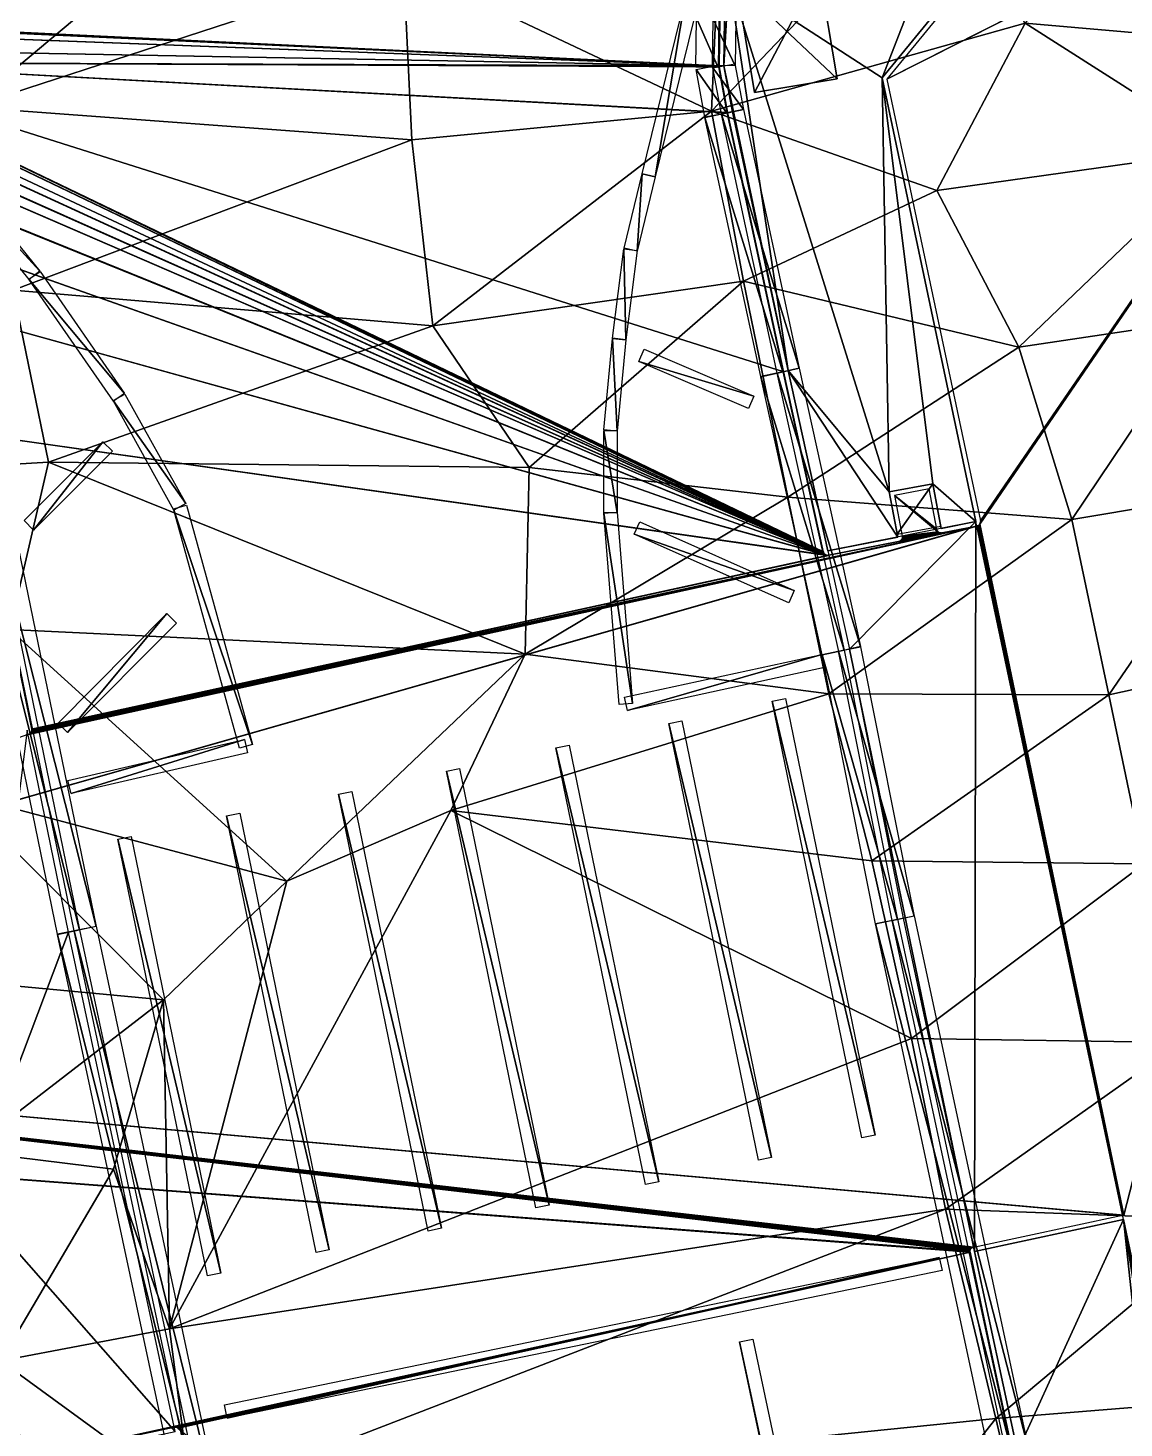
# Model space of a CAD drawing. Header units: metres. Extents: x -113 to 180, y -133 to 86.
# Drawn here: x 52.25 to 62.01, y 13.91 to 26.38 of the extents above; entities that cross this region are included whole.
import ezdxf

# ---------------------------------------------------------------- set-up
doc = ezdxf.new("R2010")
doc.units = ezdxf.units.M
for name, color, linetype, true_color in [('ACERA', 7, 'Continuous', 0xb9b3a6), ('ARQUETA', 7, 'Continuous', 0x6f7175), ('ASFALTO', 7, 'Continuous', 0x4a4b4e), ('BORDILLO', 7, 'Continuous', 0xcfcac0), ('MARCA_VIAL', 7, 'Continuous', 0xe8e6e0), ('PODOTACTIL', 7, 'Continuous', 0xc7bda4), ('TERRENO', 7, 'Continuous', 0x9a9179)]:
    doc.layers.add(name, color=color, linetype=linetype, true_color=true_color)

msp = doc.modelspace()

# ---------------------------------------------------------------- linework, layer by layer
at = {"layer": 'ACERA'}
for points in [[(59.858, 25.939, 74.73), (61.107, 29.148, 74.58), (58.491, 26.829, 74.73)], [(59.858, 25.939, 74.73), (61.413, 27.839, 74.637), (61.107, 29.148, 74.58)], [(59.858, 25.939, 74.6), (61.413, 27.839, 74.507), (61.413, 27.839, 74.637)], [(59.858, 25.939, 74.6), (61.413, 27.839, 74.637), (59.858, 25.939, 74.73)], [(58.491, 26.829, 74.73), (58.453, 26.461, 74.73), (58.447, 26.046, 74.73)], [(58.491, 26.829, 74.73), (58.447, 26.046, 74.73), (59.021, 23.33, 74.73)], [(58.491, 26.829, 74.73), (59.021, 23.33, 74.73), (59.921, 22.249, 74.73)], [(58.491, 26.829, 74.73), (59.921, 22.249, 74.73), (59.858, 25.939, 74.73)], [(59.456, 25.931, 74.73), (59.295, 26.903, 74.73), (58.561, 26.781, 74.73)], [(59.295, 26.903, 74.6), (59.456, 25.931, 74.6), (59.456, 25.931, 74.73)], [(59.295, 26.903, 74.6), (59.456, 25.931, 74.73), (59.295, 26.903, 74.73)], [(58.561, 26.781, 74.73), (58.721, 25.81, 74.73), (59.456, 25.931, 74.73)], [(58.721, 25.81, 74.6), (58.561, 26.781, 74.6), (58.561, 26.781, 74.73)], [(58.721, 25.81, 74.6), (58.561, 26.781, 74.73), (58.721, 25.81, 74.73)], [(58.453, 26.461, 74.6), (58.447, 26.046, 74.6), (58.447, 26.046, 74.73)], [(58.453, 26.461, 74.6), (58.447, 26.046, 74.73), (58.453, 26.461, 74.73)], [(58.447, 26.046, 74.73), (58.524, 25.637, 74.73), (59.021, 23.33, 74.73)], [(58.447, 26.046, 74.6), (58.524, 25.637, 74.6), (58.524, 25.637, 74.73)], [(58.447, 26.046, 74.6), (58.524, 25.637, 74.73), (58.447, 26.046, 74.73)], [(59.456, 25.931, 74.6), (58.721, 25.81, 74.6), (58.721, 25.81, 74.73)], [(59.456, 25.931, 74.6), (58.721, 25.81, 74.73), (59.456, 25.931, 74.73)], [(60.309, 22.322, 74.73), (60.694, 21.985, 74.73), (59.858, 25.939, 74.73)], [(59.921, 22.249, 74.73), (60.309, 22.322, 74.73), (59.858, 25.939, 74.73)], [(60.694, 21.985, 74.6), (59.858, 25.939, 74.6), (59.858, 25.939, 74.73)], [(60.694, 21.985, 74.6), (59.858, 25.939, 74.73), (60.694, 21.985, 74.73)], [(58.524, 25.637, 74.6), (59.021, 23.33, 74.6), (59.021, 23.33, 74.73)], [(58.524, 25.637, 74.6), (59.021, 23.33, 74.73), (58.524, 25.637, 74.73)], [(59.021, 23.33, 74.73), (59.375, 21.724, 74.73), (59.997, 21.847, 74.73)], [(59.021, 23.33, 74.73), (59.997, 21.847, 74.73), (59.921, 22.249, 74.73)], [(59.021, 23.33, 74.6), (59.375, 21.724, 74.6), (59.375, 21.724, 74.73)], [(59.021, 23.33, 74.6), (59.375, 21.724, 74.73), (59.021, 23.33, 74.73)], [(59.921, 22.249, 74.6), (60.309, 22.322, 74.6), (60.309, 22.322, 74.73)], [(59.921, 22.249, 74.6), (60.309, 22.322, 74.73), (59.921, 22.249, 74.73)], [(59.997, 21.847, 74.6), (59.921, 22.249, 74.6), (59.921, 22.249, 74.73)], [(59.997, 21.847, 74.6), (59.921, 22.249, 74.73), (59.997, 21.847, 74.73)], [(60.309, 22.322, 74.73), (60.384, 21.923, 74.73), (60.694, 21.985, 74.73)], [(60.309, 22.322, 74.6), (60.384, 21.923, 74.6), (60.384, 21.923, 74.73)], [(60.309, 22.322, 74.6), (60.384, 21.923, 74.73), (60.309, 22.322, 74.73)], [(60.384, 21.923, 74.6), (60.694, 21.985, 74.6), (60.694, 21.985, 74.73)], [(60.384, 21.923, 74.6), (60.694, 21.985, 74.73), (60.384, 21.923, 74.73)], [(59.375, 21.724, 74.6), (59.997, 21.847, 74.6), (59.997, 21.847, 74.73)], [(59.375, 21.724, 74.6), (59.997, 21.847, 74.73), (59.375, 21.724, 74.73)], [(62.008, 15.765, 74.73), (60.682, 15.481, 74.73), (61.064, 13.699, 74.73)], [(62.008, 15.765, 74.6), (60.682, 15.481, 74.6), (60.682, 15.481, 74.73)], [(62.008, 15.765, 74.6), (60.682, 15.481, 74.73), (62.008, 15.765, 74.73)], [(62.008, 15.765, 74.73), (61.064, 13.699, 74.73), (63.473, 2.128, 74.53)], [(69.346, -19.282, 73.589), (63.023, 10.961, 74.73), (62.008, 15.765, 74.73)], [(68.085, -19.581, 73.69), (69.346, -19.282, 73.589), (62.008, 15.765, 74.73)], [(66.065, -10.069, 74.134), (68.085, -19.581, 73.69), (62.008, 15.765, 74.73)], [(62.008, 15.765, 74.73), (63.473, 2.128, 74.53), (66.065, -10.069, 74.134)], [(63.023, 10.961, 74.6), (62.008, 15.765, 74.6), (62.008, 15.765, 74.73)], [(63.023, 10.961, 74.6), (62.008, 15.765, 74.73), (63.023, 10.961, 74.73)], [(60.682, 15.481, 74.6), (61.064, 13.699, 74.6), (61.064, 13.699, 74.73)], [(60.682, 15.481, 74.6), (61.064, 13.699, 74.73), (60.682, 15.481, 74.73)]]:
    msp.add_3dface(points, dxfattribs=at)
at = {"layer": 'ARQUETA'}
for points in [[(59.295, 26.903, 74.62), (58.561, 26.781, 74.62), (58.721, 25.81, 74.62)], [(58.721, 25.81, 74.62), (59.456, 25.931, 74.62), (59.295, 26.903, 74.62)], [(60.309, 22.322, 74.62), (59.921, 22.249, 74.62), (59.992, 21.872, 74.62)], [(59.992, 21.872, 74.62), (60.38, 21.945, 74.62), (60.309, 22.322, 74.62)]]:
    msp.add_3dface(points, dxfattribs=at)
at = {"layer": 'ASFALTO'}
for points in [[(65.303, 28.658, 74.403), (65.3, 28.656, 74.403), (59.901, 25.928, 74.612)], [(65.303, 28.658, 74.403), (59.901, 25.928, 74.612), (60.733, 21.993, 74.612)], [(65.3, 28.656, 74.403), (65.296, 28.655, 74.403), (59.901, 25.928, 74.612)], [(65.296, 28.655, 74.403), (65.292, 28.654, 74.404), (59.901, 25.928, 74.612)], [(65.292, 28.654, 74.404), (61.435, 27.803, 74.521), (59.901, 25.928, 74.612)], [(65.318, 28.671, 74.401), (60.729, 21.966, 74.612), (60.727, 21.962, 74.612)], [(65.318, 28.671, 74.401), (60.727, 21.962, 74.612), (62.011, 15.805, 74.612)], [(65.318, 28.671, 74.401), (60.731, 21.969, 74.612), (60.729, 21.966, 74.612)], [(65.318, 28.671, 74.401), (60.732, 21.973, 74.612), (60.731, 21.969, 74.612)], [(65.318, 28.671, 74.401), (60.733, 21.977, 74.612), (60.732, 21.973, 74.612)], [(65.318, 28.671, 74.401), (65.315, 28.668, 74.402), (60.733, 21.993, 74.612)], [(65.318, 28.671, 74.401), (60.733, 21.993, 74.612), (60.733, 21.989, 74.612)], [(65.318, 28.671, 74.401), (60.733, 21.989, 74.612), (60.734, 21.985, 74.612)], [(65.318, 28.671, 74.401), (60.734, 21.981, 74.612), (60.733, 21.977, 74.612)], [(65.315, 28.668, 74.402), (65.313, 28.665, 74.402), (60.733, 21.993, 74.612)], [(65.313, 28.665, 74.402), (65.31, 28.662, 74.403), (60.733, 21.993, 74.612)], [(65.31, 28.662, 74.403), (65.307, 28.66, 74.403), (60.733, 21.993, 74.612)], [(65.307, 28.66, 74.403), (65.303, 28.658, 74.403), (60.733, 21.993, 74.612)], [(65.318, 28.671, 74.401), (60.734, 21.985, 74.612), (60.734, 21.981, 74.612)], [(65.322, 28.682, 74.4), (65.321, 28.678, 74.4), (62.011, 15.805, 74.612)], [(65.322, 28.682, 74.4), (62.011, 15.805, 74.612), (62.015, 15.805, 74.612)], [(65.321, 28.678, 74.4), (65.32, 28.675, 74.401), (62.011, 15.805, 74.612)], [(65.32, 28.675, 74.401), (65.318, 28.671, 74.401), (62.011, 15.805, 74.612)], [(49.048, 26.495, 75.059), (49.343, 26.466, 75.036), (58.407, 26.047, 74.612)], [(49.048, 26.495, 75.059), (58.407, 26.047, 74.612), (58.413, 26.462, 74.612)], [(49.343, 26.466, 75.036), (49.347, 26.465, 75.036), (58.407, 26.047, 74.612)], [(49.347, 26.465, 75.036), (49.351, 26.464, 75.035), (58.407, 26.047, 74.612)], [(49.351, 26.464, 75.035), (49.618, 26.38, 75.016), (58.407, 26.047, 74.612)], [(49.618, 26.38, 75.016), (49.623, 26.378, 75.016), (58.407, 26.047, 74.612)], [(49.623, 26.378, 75.016), (50.008, 26.202, 74.977), (58.407, 26.047, 74.612)], [(50.008, 26.202, 74.977), (50.009, 26.201, 74.977), (58.407, 26.047, 74.612)], [(50.009, 26.201, 74.977), (50.265, 26.077, 74.951), (58.407, 26.047, 74.612)], [(50.265, 26.077, 74.951), (50.267, 26.076, 74.95), (58.407, 26.047, 74.612)], [(58.407, 26.043, 74.612), (58.407, 26.047, 74.612), (50.267, 26.076, 74.95)], [(58.408, 26.039, 74.612), (58.407, 26.043, 74.612), (50.267, 26.076, 74.95)], [(58.484, 25.63, 74.612), (58.408, 26.039, 74.612), (50.267, 26.076, 74.95)], [(58.484, 25.629, 74.612), (58.484, 25.63, 74.612), (50.267, 26.076, 74.95)], [(58.982, 23.321, 74.612), (58.484, 25.629, 74.612), (50.267, 26.076, 74.95)], [(58.982, 23.321, 74.612), (58.982, 23.321, 74.612), (50.267, 26.076, 74.95)], [(59.336, 21.716, 74.612), (58.982, 23.321, 74.612), (50.267, 26.076, 74.95)], [(59.337, 21.712, 74.612), (59.336, 21.716, 74.612), (50.267, 26.076, 74.95)], [(59.338, 21.708, 74.612), (59.337, 21.712, 74.612), (50.267, 26.076, 74.95)], [(59.34, 21.705, 74.612), (59.338, 21.708, 74.612), (50.267, 26.076, 74.95)], [(59.342, 21.701, 74.612), (59.34, 21.705, 74.612), (50.267, 26.076, 74.95)], [(59.345, 21.698, 74.612), (59.342, 21.701, 74.612), (50.267, 26.076, 74.95)], [(59.347, 21.696, 74.612), (59.345, 21.698, 74.612), (50.267, 26.076, 74.95)], [(59.35, 21.693, 74.612), (59.347, 21.696, 74.612), (50.267, 26.076, 74.95)], [(59.353, 21.691, 74.612), (59.35, 21.693, 74.612), (50.267, 26.076, 74.95)], [(59.357, 21.689, 74.612), (59.353, 21.691, 74.612), (50.267, 26.076, 74.95)], [(59.357, 21.689, 74.612), (50.267, 26.076, 74.95), (50.541, 25.917, 74.925)], [(59.357, 21.689, 74.612), (50.541, 25.917, 74.925), (50.545, 25.915, 74.925)], [(59.357, 21.689, 74.612), (50.545, 25.915, 74.925), (50.548, 25.912, 74.924)], [(59.357, 21.689, 74.612), (50.548, 25.912, 74.924), (50.764, 25.715, 74.912)], [(59.357, 21.689, 74.612), (50.764, 25.715, 74.912), (50.765, 25.714, 74.912)], [(59.357, 21.689, 74.612), (50.765, 25.714, 74.912), (50.912, 25.566, 74.904)], [(59.36, 21.687, 74.612), (59.357, 21.689, 74.612), (50.912, 25.566, 74.904)], [(59.36, 21.687, 74.612), (50.912, 25.566, 74.904), (50.914, 25.563, 74.903)], [(59.36, 21.687, 74.612), (50.914, 25.563, 74.903), (51.059, 25.383, 74.894)], [(59.36, 21.687, 74.612), (51.059, 25.383, 74.894), (51.061, 25.38, 74.894)], [(59.36, 21.687, 74.612), (51.061, 25.38, 74.894), (51.063, 25.377, 74.894)], [(59.36, 21.687, 74.612), (51.063, 25.377, 74.894), (51.139, 25.241, 74.889)], [(59.36, 21.687, 74.612), (51.139, 25.241, 74.889), (51.141, 25.237, 74.889)], [(59.36, 21.687, 74.612), (51.141, 25.237, 74.889), (51.248, 24.971, 74.884)], [(59.36, 21.687, 74.612), (51.248, 24.971, 74.884), (51.25, 24.966, 74.884)], [(59.36, 21.687, 74.612), (51.25, 24.966, 74.884), (51.366, 24.518, 74.883)], [(59.36, 21.687, 74.612), (51.366, 24.518, 74.883), (51.367, 24.517, 74.883)], [(59.36, 21.687, 74.612), (51.367, 24.517, 74.883), (51.504, 23.865, 74.865)], [(59.364, 21.686, 74.612), (59.36, 21.687, 74.612), (51.504, 23.865, 74.865)], [(59.364, 21.686, 74.612), (51.504, 23.865, 74.865), (51.505, 23.865, 74.865)], [(59.364, 21.686, 74.612), (51.505, 23.865, 74.865), (51.733, 22.77, 74.871)], [(59.368, 21.685, 74.612), (59.364, 21.686, 74.612), (51.733, 22.77, 74.871)], [(59.371, 21.684, 74.612), (59.368, 21.685, 74.612), (51.733, 22.77, 74.871)], [(59.371, 21.684, 74.612), (51.733, 22.77, 74.871), (51.733, 22.77, 74.871)], [(59.371, 21.684, 74.612), (51.733, 22.77, 74.871), (52.276, 20.135, 74.782)], [(60.345, 21.916, 74.612), (60.277, 22.276, 74.612), (59.968, 22.218, 74.612)], [(60.345, 21.912, 74.612), (60.345, 21.916, 74.612), (59.968, 22.218, 74.612)], [(60.347, 21.908, 74.612), (60.345, 21.912, 74.612), (59.968, 22.218, 74.612)], [(60.348, 21.905, 74.612), (60.347, 21.908, 74.612), (59.968, 22.218, 74.612)], [(60.35, 21.901, 74.612), (60.348, 21.905, 74.612), (59.968, 22.218, 74.612)], [(60.353, 21.898, 74.612), (60.35, 21.901, 74.612), (59.968, 22.218, 74.612)], [(60.355, 21.895, 74.612), (60.353, 21.898, 74.612), (59.968, 22.218, 74.612)], [(60.358, 21.893, 74.612), (60.355, 21.895, 74.612), (59.968, 22.218, 74.612)], [(60.358, 21.893, 74.612), (59.968, 22.218, 74.612), (60.036, 21.854, 74.612)], [(60.725, 21.959, 74.612), (60.722, 21.956, 74.612), (62.011, 15.805, 74.612)], [(60.727, 21.962, 74.612), (60.725, 21.959, 74.612), (62.011, 15.805, 74.612)], [(60.705, 21.946, 74.612), (60.701, 21.945, 74.612), (44.638, 17.36, 75.28)], [(60.705, 21.946, 74.612), (44.638, 17.36, 75.28), (62.011, 15.805, 74.612)], [(60.701, 21.945, 74.612), (52.244, 20.087, 74.783), (44.638, 17.36, 75.28)], [(60.701, 21.945, 74.612), (52.248, 20.088, 74.783), (52.244, 20.087, 74.783)], [(60.701, 21.945, 74.612), (52.251, 20.089, 74.783), (52.248, 20.088, 74.783)], [(60.701, 21.945, 74.612), (52.255, 20.091, 74.783), (52.251, 20.089, 74.783)], [(60.701, 21.945, 74.612), (52.258, 20.093, 74.783), (52.255, 20.091, 74.783)], [(60.701, 21.945, 74.612), (52.262, 20.095, 74.782), (52.258, 20.093, 74.783)], [(60.701, 21.945, 74.612), (52.265, 20.098, 74.782), (52.262, 20.095, 74.782)], [(60.701, 21.945, 74.612), (52.267, 20.101, 74.782), (52.265, 20.098, 74.782)], [(60.701, 21.945, 74.612), (52.27, 20.104, 74.782), (52.267, 20.101, 74.782)], [(60.701, 21.945, 74.612), (52.272, 20.108, 74.782), (52.27, 20.104, 74.782)], [(60.701, 21.945, 74.612), (52.274, 20.111, 74.782), (52.272, 20.108, 74.782)], [(60.701, 21.945, 74.612), (52.275, 20.115, 74.782), (52.274, 20.111, 74.782)], [(60.701, 21.945, 74.612), (52.276, 20.119, 74.782), (52.275, 20.115, 74.782)], [(60.701, 21.945, 74.612), (59.383, 21.685, 74.612), (52.276, 20.135, 74.782)], [(60.701, 21.945, 74.612), (52.276, 20.135, 74.782), (52.276, 20.131, 74.782)], [(60.701, 21.945, 74.612), (52.276, 20.131, 74.782), (52.277, 20.127, 74.782)], [(60.701, 21.945, 74.612), (52.277, 20.127, 74.782), (52.276, 20.123, 74.782)], [(60.701, 21.945, 74.612), (52.276, 20.123, 74.782), (52.276, 20.119, 74.782)], [(60.701, 21.945, 74.612), (60.005, 21.808, 74.612), (59.383, 21.685, 74.612)], [(60.701, 21.945, 74.612), (60.392, 21.884, 74.612), (60.005, 21.808, 74.612)], [(60.392, 21.884, 74.612), (60.009, 21.809, 74.612), (60.005, 21.808, 74.612)], [(60.392, 21.884, 74.612), (60.012, 21.81, 74.612), (60.009, 21.809, 74.612)], [(60.392, 21.884, 74.612), (60.016, 21.812, 74.612), (60.012, 21.81, 74.612)], [(60.392, 21.884, 74.612), (60.019, 21.814, 74.612), (60.016, 21.812, 74.612)], [(60.392, 21.884, 74.612), (60.022, 21.816, 74.612), (60.019, 21.814, 74.612)], [(60.392, 21.884, 74.612), (60.025, 21.819, 74.612), (60.022, 21.816, 74.612)], [(60.392, 21.884, 74.612), (60.028, 21.821, 74.612), (60.025, 21.819, 74.612)], [(60.392, 21.884, 74.612), (60.03, 21.825, 74.612), (60.028, 21.821, 74.612)], [(60.392, 21.884, 74.612), (60.032, 21.828, 74.612), (60.03, 21.825, 74.612)], [(60.392, 21.884, 74.612), (60.034, 21.831, 74.612), (60.032, 21.828, 74.612)], [(60.388, 21.884, 74.612), (60.035, 21.835, 74.612), (60.034, 21.831, 74.612)], [(60.392, 21.884, 74.612), (60.388, 21.884, 74.612), (60.034, 21.831, 74.612)], [(60.388, 21.884, 74.612), (60.036, 21.839, 74.612), (60.035, 21.835, 74.612)], [(60.361, 21.89, 74.612), (60.358, 21.893, 74.612), (60.036, 21.854, 74.612)], [(60.365, 21.888, 74.612), (60.361, 21.89, 74.612), (60.036, 21.854, 74.612)], [(60.368, 21.886, 74.612), (60.365, 21.888, 74.612), (60.036, 21.854, 74.612)], [(60.372, 21.885, 74.612), (60.368, 21.886, 74.612), (60.036, 21.854, 74.612)], [(60.376, 21.884, 74.612), (60.372, 21.885, 74.612), (60.036, 21.854, 74.612)], [(60.38, 21.884, 74.612), (60.376, 21.884, 74.612), (60.036, 21.854, 74.612)], [(60.384, 21.883, 74.612), (60.38, 21.884, 74.612), (60.036, 21.854, 74.612)], [(60.388, 21.884, 74.612), (60.384, 21.883, 74.612), (60.036, 21.854, 74.612)], [(60.388, 21.884, 74.612), (60.036, 21.854, 74.612), (60.037, 21.851, 74.612)], [(60.388, 21.884, 74.612), (60.037, 21.843, 74.612), (60.036, 21.839, 74.612)], [(60.388, 21.884, 74.612), (60.037, 21.851, 74.612), (60.037, 21.847, 74.612)], [(60.388, 21.884, 74.612), (60.037, 21.847, 74.612), (60.037, 21.843, 74.612)], [(60.709, 21.948, 74.612), (60.705, 21.946, 74.612), (62.011, 15.805, 74.612)], [(60.713, 21.949, 74.612), (60.709, 21.948, 74.612), (62.011, 15.805, 74.612)], [(60.716, 21.951, 74.612), (60.713, 21.949, 74.612), (62.011, 15.805, 74.612)], [(60.719, 21.954, 74.612), (60.716, 21.951, 74.612), (62.011, 15.805, 74.612)], [(60.722, 21.956, 74.612), (60.719, 21.954, 74.612), (62.011, 15.805, 74.612)], [(59.383, 21.685, 74.612), (59.379, 21.684, 74.612), (52.276, 20.135, 74.782)], [(59.375, 21.684, 74.612), (59.371, 21.684, 74.612), (52.276, 20.135, 74.782)], [(59.379, 21.684, 74.612), (59.375, 21.684, 74.612), (52.276, 20.135, 74.782)], [(44.638, 17.36, 75.28), (44.777, 16.685, 75.317), (60.642, 15.481, 74.612)], [(44.638, 17.36, 75.28), (60.642, 15.481, 74.612), (60.642, 15.484, 74.612)], [(44.638, 17.36, 75.28), (60.642, 15.484, 74.612), (60.642, 15.488, 74.612)], [(44.638, 17.36, 75.28), (60.642, 15.488, 74.612), (60.643, 15.492, 74.612)], [(44.638, 17.36, 75.28), (60.643, 15.492, 74.612), (60.644, 15.496, 74.612)], [(44.638, 17.36, 75.28), (60.644, 15.496, 74.612), (60.646, 15.499, 74.612)], [(44.638, 17.36, 75.28), (60.646, 15.499, 74.612), (60.648, 15.503, 74.612)], [(44.638, 17.36, 75.28), (60.648, 15.503, 74.612), (60.65, 15.506, 74.612)], [(44.638, 17.36, 75.28), (60.65, 15.506, 74.612), (60.653, 15.509, 74.612)], [(44.638, 17.36, 75.28), (60.653, 15.509, 74.612), (60.656, 15.512, 74.612)], [(44.638, 17.36, 75.28), (60.656, 15.512, 74.612), (60.659, 15.514, 74.612)], [(44.638, 17.36, 75.28), (60.659, 15.514, 74.612), (60.662, 15.516, 74.612)], [(44.638, 17.36, 75.28), (60.662, 15.516, 74.612), (60.666, 15.518, 74.612)], [(44.638, 17.36, 75.28), (60.666, 15.518, 74.612), (60.669, 15.519, 74.612)], [(44.638, 17.36, 75.28), (60.669, 15.519, 74.612), (60.673, 15.52, 74.612)], [(44.638, 17.36, 75.28), (60.673, 15.52, 74.612), (62, 15.805, 74.612)], [(44.638, 17.36, 75.28), (62, 15.805, 74.612), (62.003, 15.805, 74.612)], [(44.638, 17.36, 75.28), (62.003, 15.805, 74.612), (62.007, 15.805, 74.612)], [(44.638, 17.36, 75.28), (62.007, 15.805, 74.612), (62.011, 15.805, 74.612)], [(60.642, 15.477, 74.612), (60.642, 15.481, 74.612), (44.777, 16.685, 75.317)], [(60.642, 15.473, 74.612), (60.642, 15.477, 74.612), (44.777, 16.685, 75.317)], [(60.642, 15.473, 74.612), (44.777, 16.685, 75.317), (52.215, 13.63, 74.8)], [(60.642, 15.473, 74.612), (52.215, 13.63, 74.8), (53.549, 13.914, 74.621)], [(60.642, 15.473, 74.612), (53.549, 13.914, 74.621), (53.553, 13.915, 74.621)], [(60.642, 15.473, 74.612), (53.553, 13.915, 74.621), (53.557, 13.915, 74.62)], [(60.642, 15.473, 74.612), (53.557, 13.915, 74.62), (53.561, 13.915, 74.62)], [(60.642, 15.473, 74.612), (53.561, 13.915, 74.62), (53.564, 13.914, 74.619)], [(60.642, 15.473, 74.612), (53.564, 13.914, 74.619), (53.568, 13.914, 74.619)], [(60.642, 15.473, 74.612), (53.568, 13.914, 74.619), (53.572, 13.912, 74.618)], [(60.642, 15.473, 74.612), (53.572, 13.912, 74.618), (53.576, 13.911, 74.618)], [(60.642, 15.473, 74.612), (53.576, 13.911, 74.618), (53.579, 13.909, 74.618)], [(60.642, 15.473, 74.612), (53.579, 13.909, 74.618), (53.582, 13.906, 74.617)], [(62.467, 6.711, 74.435), (60.642, 15.473, 74.612), (53.582, 13.906, 74.617)], [(62.467, 6.711, 74.435), (61.024, 13.691, 74.612), (60.642, 15.473, 74.612)]]:
    msp.add_3dface(points, dxfattribs=at)
at = {"layer": 'BORDILLO'}
for points in [[(58.397, 26.032, 74.74), (58.197, 26.035, 74.74), (58.203, 26.471, 74.74)], [(58.397, 26.032, 74.74), (58.203, 26.471, 74.74), (58.403, 26.469, 74.74)], [(58.547, 26.045, 74.74), (58.347, 26.048, 74.74), (58.353, 26.463, 74.74)], [(58.547, 26.045, 74.74), (58.353, 26.463, 74.74), (58.553, 26.46, 74.74)], [(58.475, 25.626, 74.74), (58.199, 26.015, 74.74), (58.395, 26.052, 74.74)], [(58.475, 25.626, 74.74), (58.278, 25.589, 74.74), (58.199, 26.015, 74.74)], [(58.622, 25.656, 74.74), (58.349, 26.028, 74.74), (58.545, 26.065, 74.74)], [(58.622, 25.656, 74.74), (58.425, 25.619, 74.74), (58.349, 26.028, 74.74)], [(58.972, 23.319, 74.74), (58.279, 25.587, 74.74), (58.474, 25.629, 74.74)], [(58.972, 23.319, 74.74), (58.777, 23.277, 74.74), (58.279, 25.587, 74.74)], [(59.119, 23.351, 74.74), (58.426, 25.616, 74.74), (58.621, 25.658, 74.74)], [(59.119, 23.351, 74.74), (58.923, 23.309, 74.74), (58.426, 25.616, 74.74)], [(59.666, 20.871, 74.74), (58.923, 23.308, 74.74), (59.119, 23.351, 74.74)], [(59.519, 20.84, 74.74), (58.777, 23.276, 74.74), (58.972, 23.319, 74.74)], [(59.519, 20.84, 74.74), (59.324, 20.797, 74.74), (58.777, 23.276, 74.74)], [(59.666, 20.871, 74.74), (59.471, 20.827, 74.74), (58.923, 23.308, 74.74)], [(51.596, 22.742, 75.012), (51.792, 22.782, 74.993), (52.705, 18.347, 74.82)], [(51.596, 22.742, 75.012), (52.705, 18.347, 74.82), (52.509, 18.307, 74.839)], [(51.743, 22.772, 74.998), (51.939, 22.812, 74.979), (52.852, 18.378, 74.809)], [(51.743, 22.772, 74.998), (52.852, 18.378, 74.809), (52.656, 18.337, 74.825)], [(59.996, 18.44, 74.74), (59.323, 20.799, 74.74), (59.52, 20.838, 74.74)], [(60.143, 18.47, 74.74), (59.47, 20.829, 74.74), (59.666, 20.868, 74.74)], [(59.996, 18.44, 74.74), (59.8, 18.401, 74.74), (59.323, 20.799, 74.74)], [(60.143, 18.47, 74.74), (59.947, 18.431, 74.74), (59.47, 20.829, 74.74)], [(61.161, 13.72, 74.74), (59.947, 18.429, 74.74), (60.143, 18.471, 74.74)], [(52.509, 18.306, 74.839), (52.705, 18.348, 74.82), (53.934, 12.588, 74.727)], [(52.656, 18.337, 74.825), (52.852, 18.379, 74.809), (54.081, 12.619, 74.719)], [(61.015, 13.689, 74.74), (59.8, 18.399, 74.74), (59.996, 18.441, 74.74)], [(61.015, 13.689, 74.74), (60.819, 13.648, 74.734), (59.8, 18.399, 74.74)], [(61.161, 13.72, 74.74), (60.966, 13.678, 74.74), (59.947, 18.429, 74.74)], [(52.509, 18.306, 74.839), (53.934, 12.588, 74.727), (53.739, 12.546, 74.736)], [(52.656, 18.337, 74.825), (54.081, 12.619, 74.719), (53.885, 12.577, 74.729)]]:
    msp.add_3dface(points, dxfattribs=at)
at = {"layer": 'MARCA_VIAL'}
for points in [[(58.102, 26.647, 74.62), (57.835, 25.056, 74.62), (57.719, 25.085, 74.62)], [(58.102, 26.647, 74.62), (58.218, 26.618, 74.62), (57.835, 25.056, 74.62)], [(52.35, 24.216, 74.806), (51.068, 25.612, 74.893), (51.161, 25.687, 74.879)], [(52.35, 24.216, 74.806), (52.257, 24.141, 74.811), (51.068, 25.612, 74.893)], [(57.719, 25.085, 74.62), (57.675, 24.394, 74.62), (57.558, 24.423, 74.62)], [(57.719, 25.085, 74.62), (57.835, 25.056, 74.62), (57.675, 24.394, 74.62)], [(57.557, 24.416, 74.62), (57.574, 23.604, 74.62), (57.455, 23.619, 74.62)], [(57.557, 24.416, 74.62), (57.676, 24.401, 74.62), (57.574, 23.604, 74.62)], [(53.106, 23.126, 74.776), (52.254, 24.145, 74.811), (52.353, 24.213, 74.806)], [(53.106, 23.126, 74.776), (53.007, 23.058, 74.782), (52.254, 24.145, 74.811)], [(57.455, 23.617, 74.62), (57.496, 22.792, 74.62), (57.377, 22.804, 74.62)], [(57.455, 23.617, 74.62), (57.574, 23.606, 74.62), (57.496, 22.792, 74.62)], [(58.713, 23.104, 74.62), (57.689, 23.411, 74.62), (57.736, 23.522, 74.62)], [(58.713, 23.104, 74.62), (58.666, 22.993, 74.62), (57.689, 23.411, 74.62)], [(53.651, 22.145, 74.763), (53.004, 23.063, 74.782), (53.109, 23.121, 74.776)], [(53.651, 22.145, 74.763), (53.546, 22.087, 74.767), (53.004, 23.063, 74.782)], [(57.376, 22.798, 74.62), (57.496, 22.798, 74.62), (57.496, 22.064, 74.62)], [(57.376, 22.798, 74.62), (57.496, 22.064, 74.62), (57.376, 22.064, 74.62)], [(52.294, 21.909, 74.82), (52.21, 21.994, 74.829), (52.913, 22.697, 74.792)], [(52.294, 21.909, 74.82), (52.913, 22.697, 74.792), (52.998, 22.612, 74.79)], [(54.246, 19.999, 74.686), (53.541, 22.1, 74.768), (53.657, 22.132, 74.762)], [(54.246, 19.999, 74.686), (54.131, 19.967, 74.689), (53.541, 22.1, 74.768)], [(57.377, 22.06, 74.62), (57.496, 22.069, 74.62), (57.634, 20.365, 74.62)], [(57.377, 22.06, 74.62), (57.634, 20.365, 74.62), (57.515, 20.355, 74.62)], [(59.074, 21.371, 74.62), (57.649, 21.874, 74.62), (57.698, 21.984, 74.62)], [(59.074, 21.371, 74.62), (59.025, 21.262, 74.62), (57.649, 21.874, 74.62)], [(52.599, 20.104, 74.769), (52.514, 20.189, 74.776), (53.483, 21.165, 74.761)], [(52.599, 20.104, 74.769), (53.483, 21.165, 74.761), (53.569, 21.081, 74.757)], [(57.587, 20.301, 74.62), (57.562, 20.419, 74.62), (59.32, 20.802, 74.62)], [(57.587, 20.301, 74.62), (59.32, 20.802, 74.62), (59.345, 20.685, 74.62)], [(58.879, 20.385, 74.62), (58.996, 20.409, 74.62), (59.795, 16.517, 74.62)], [(58.879, 20.385, 74.62), (59.795, 16.517, 74.62), (59.677, 16.493, 74.62)], [(57.957, 20.185, 74.62), (58.074, 20.209, 74.62), (58.873, 16.317, 74.62)], [(57.957, 20.185, 74.62), (58.873, 16.317, 74.62), (58.756, 16.293, 74.62)], [(52.629, 19.561, 74.757), (52.602, 19.678, 74.761), (54.175, 20.042, 74.691)], [(52.629, 19.561, 74.757), (54.175, 20.042, 74.691), (54.202, 19.925, 74.684)], [(56.951, 19.97, 74.62), (57.068, 19.994, 74.62), (57.867, 16.102, 74.62)], [(56.951, 19.97, 74.62), (57.867, 16.102, 74.62), (57.749, 16.078, 74.62)], [(55.974, 19.762, 74.62), (56.091, 19.786, 74.62), (56.89, 15.894, 74.62)], [(55.974, 19.762, 74.62), (56.89, 15.894, 74.62), (56.772, 15.87, 74.62)], [(55.013, 19.555, 74.635), (55.131, 19.579, 74.631), (55.93, 15.687, 74.62)], [(55.013, 19.555, 74.635), (55.93, 15.687, 74.62), (55.812, 15.663, 74.62)], [(54.015, 19.363, 74.668), (54.132, 19.387, 74.664), (54.931, 15.495, 74.62)], [(54.015, 19.363, 74.668), (54.931, 15.495, 74.62), (54.814, 15.471, 74.62)], [(53.047, 19.156, 74.721), (53.164, 19.18, 74.715), (53.963, 15.288, 74.62)], [(53.047, 19.156, 74.721), (53.963, 15.288, 74.62), (53.846, 15.264, 74.62)], [(54.02, 13.996, 74.62), (53.996, 14.113, 74.62), (60.367, 15.428, 74.62)], [(54.02, 13.996, 74.62), (60.367, 15.428, 74.62), (60.392, 15.311, 74.62)], [(58.587, 14.675, 74.62), (58.704, 14.7, 74.62), (66.353, -21.399, 73.666)], [(58.587, 14.675, 74.62), (66.353, -21.399, 73.666), (66.235, -21.424, 73.675)]]:
    msp.add_3dface(points, dxfattribs=at)
at = {"layer": 'PODOTACTIL'}
for points in [[(60.694, 21.985, 74.745), (59.375, 21.724, 74.745), (59.568, 20.849, 74.745)], [(60.694, 21.985, 74.745), (59.568, 20.849, 74.745), (60.682, 15.481, 74.745)], [(60.682, 15.481, 74.745), (62.008, 15.765, 74.745), (60.694, 21.985, 74.745)], [(59.568, 20.849, 74.745), (60.045, 18.45, 74.745), (60.682, 15.481, 74.745)], [(52.607, 18.327, 74.835), (52.237, 20.127, 74.918), (51.716, 15.971, 74.961)], [(51.716, 15.971, 74.961), (53.557, 13.875, 74.754), (52.607, 18.327, 74.835)], [(51.716, 15.971, 74.961), (52.223, 13.591, 74.933), (53.557, 13.875, 74.754)]]:
    msp.add_3dface(points, dxfattribs=at)
at = {"layer": 'TERRENO'}
for points in [[(63.138, 29.195, 74.4), (61.132, 26.426, 74.6), (64.298, 26.149, 74.4)], [(51.038, 27.105, 74.8), (51.722, 25.677, 74.8), (55.119, 28.528, 74.6)], [(55.119, 28.528, 74.6), (51.722, 25.677, 74.8), (55.593, 26.941, 74.6)], [(58.338, 25.643, 74.6), (60.316, 27.715, 74.6), (58.406, 27.2, 74.6)], [(58.338, 25.643, 74.6), (61.132, 26.426, 74.6), (60.316, 27.715, 74.6)], [(55.593, 26.941, 74.6), (58.338, 25.643, 74.6), (58.406, 27.2, 74.6)], [(51.722, 25.677, 74.8), (55.667, 25.386, 74.6), (55.593, 26.941, 74.6)], [(55.667, 25.386, 74.6), (58.338, 25.643, 74.6), (55.593, 26.941, 74.6)], [(58.338, 25.643, 74.6), (60.344, 24.934, 74.6), (61.132, 26.426, 74.6)], [(61.132, 26.426, 74.6), (60.344, 24.934, 74.6), (62.909, 25.295, 74.4)], [(61.132, 26.426, 74.6), (62.909, 25.295, 74.4), (64.298, 26.149, 74.4)], [(51.722, 25.677, 74.8), (52.113, 24.046, 74.8), (55.667, 25.386, 74.6)], [(58.338, 25.643, 74.6), (55.667, 25.386, 74.6), (55.853, 23.73, 74.6)], [(58.621, 24.127, 74.6), (58.338, 25.643, 74.6), (55.853, 23.73, 74.6)], [(60.344, 24.934, 74.6), (58.338, 25.643, 74.6), (58.621, 24.127, 74.6)], [(55.667, 25.386, 74.6), (52.113, 24.046, 74.8), (55.853, 23.73, 74.6)], [(60.344, 24.934, 74.6), (61.076, 23.54, 74.6), (62.909, 25.295, 74.4)], [(61.076, 23.54, 74.6), (62.749, 23.789, 74.4), (62.909, 25.295, 74.4)], [(61.076, 23.54, 74.6), (60.344, 24.934, 74.6), (58.621, 24.127, 74.6)], [(56.712, 22.466, 74.6), (58.621, 24.127, 74.6), (55.853, 23.73, 74.6)], [(59.017, 22.204, 74.6), (58.621, 24.127, 74.6), (56.712, 22.466, 74.6)], [(59.017, 22.204, 74.6), (61.076, 23.54, 74.6), (58.621, 24.127, 74.6)], [(52.427, 22.514, 74.8), (52.113, 24.046, 74.8), (50.274, 22.388, 75)], [(52.113, 24.046, 74.8), (52.427, 22.514, 74.8), (55.853, 23.73, 74.6)], [(52.427, 22.514, 74.8), (56.712, 22.466, 74.6), (55.853, 23.73, 74.6)], [(61.076, 23.54, 74.6), (61.548, 22.005, 74.6), (62.749, 23.789, 74.4)], [(62.749, 23.789, 74.4), (61.548, 22.005, 74.6), (63.129, 22.267, 74.4)], [(61.076, 23.54, 74.6), (59.017, 22.204, 74.6), (61.548, 22.005, 74.6)], [(52.085, 21.022, 74.8), (52.427, 22.514, 74.8), (50.274, 22.388, 75)], [(56.677, 20.805, 74.6), (52.427, 22.514, 74.8), (52.085, 21.022, 74.8)], [(52.427, 22.514, 74.8), (56.677, 20.805, 74.6), (56.712, 22.466, 74.6)], [(56.677, 20.805, 74.6), (59.017, 22.204, 74.6), (56.712, 22.466, 74.6)], [(61.548, 22.005, 74.6), (61.878, 20.441, 74.6), (63.129, 22.267, 74.4)], [(61.878, 20.441, 74.6), (63.447, 20.786, 74.4), (63.129, 22.267, 74.4)], [(59.383, 20.449, 74.6), (59.017, 22.204, 74.6), (56.677, 20.805, 74.6)], [(59.017, 22.204, 74.6), (59.383, 20.449, 74.6), (61.548, 22.005, 74.6)], [(59.383, 20.449, 74.6), (61.878, 20.441, 74.6), (61.548, 22.005, 74.6)], [(51.624, 19.56, 74.8), (54.553, 18.782, 74.6), (52.085, 21.022, 74.8)], [(54.553, 18.782, 74.6), (56.677, 20.805, 74.6), (52.085, 21.022, 74.8)], [(56.677, 20.805, 74.6), (54.553, 18.782, 74.6), (56.014, 19.409, 74.6)], [(59.383, 20.449, 74.6), (56.677, 20.805, 74.6), (56.014, 19.409, 74.6)], [(61.878, 20.441, 74.6), (62.193, 18.935, 74.6), (63.447, 20.786, 74.4)], [(59.767, 18.963, 74.6), (59.383, 20.449, 74.6), (56.014, 19.409, 74.6)], [(61.878, 20.441, 74.6), (59.383, 20.449, 74.6), (59.767, 18.963, 74.6)], [(62.193, 18.935, 74.6), (61.878, 20.441, 74.6), (59.767, 18.963, 74.6)], [(51.624, 19.56, 74.8), (51.421, 17.914, 74.8), (53.453, 17.724, 74.6)], [(54.553, 18.782, 74.6), (51.624, 19.56, 74.8), (53.453, 17.724, 74.6)], [(53.507, 14.791, 74.6), (60.118, 17.378, 74.6), (56.014, 19.409, 74.6)], [(54.553, 18.782, 74.6), (53.507, 14.791, 74.6), (56.014, 19.409, 74.6)], [(60.118, 17.378, 74.6), (59.767, 18.963, 74.6), (56.014, 19.409, 74.6)], [(60.118, 17.378, 74.6), (62.193, 18.935, 74.6), (59.767, 18.963, 74.6)], [(62.193, 18.935, 74.6), (60.118, 17.378, 74.6), (62.523, 17.342, 74.6)], [(54.553, 18.782, 74.6), (53.453, 17.724, 74.6), (53.507, 14.791, 74.6)], [(51.421, 17.914, 74.8), (51.703, 16.376, 74.8), (53.453, 17.724, 74.6)], [(51.703, 16.376, 74.8), (53.008, 16.213, 74.6), (53.453, 17.724, 74.6)], [(53.453, 17.724, 74.6), (53.008, 16.213, 74.6), (53.507, 14.791, 74.6)], [(60.423, 15.858, 74.6), (60.118, 17.378, 74.6), (53.507, 14.791, 74.6)], [(60.118, 17.378, 74.6), (60.423, 15.858, 74.6), (62.523, 17.342, 74.6)], [(62.523, 17.342, 74.6), (60.423, 15.858, 74.6), (62.987, 15.762, 74.6)], [(52.004, 14.507, 74.8), (53.008, 16.213, 74.6), (51.703, 16.376, 74.8)], [(53.008, 16.213, 74.6), (52.004, 14.507, 74.8), (53.507, 14.791, 74.6)], [(53.706, 13.264, 74.6), (60.423, 15.858, 74.6), (53.507, 14.791, 74.6)], [(60.423, 15.858, 74.6), (53.706, 13.264, 74.6), (60.87, 13.991, 74.6)], [(60.423, 15.858, 74.6), (60.87, 13.991, 74.6), (62.987, 15.762, 74.6)], [(60.87, 13.991, 74.6), (63.003, 14.164, 74.6), (62.987, 15.762, 74.6)], [(52.004, 14.507, 74.8), (53.706, 13.264, 74.6), (53.507, 14.791, 74.6)], [(52.004, 14.507, 74.8), (52.228, 12.865, 74.8), (53.706, 13.264, 74.6)], [(61.283, 12.232, 74.6), (63.003, 14.164, 74.6), (60.87, 13.991, 74.6)], [(63.003, 14.164, 74.6), (61.283, 12.232, 74.6), (62.9, 12.434, 74.6)], [(53.706, 13.264, 74.6), (57.421, 9.625, 74.4), (60.87, 13.991, 74.6)], [(57.421, 9.625, 74.4), (61.283, 12.232, 74.6), (60.87, 13.991, 74.6)]]:
    msp.add_3dface(points, dxfattribs=at)

doc.saveas('drawing.dxf')
